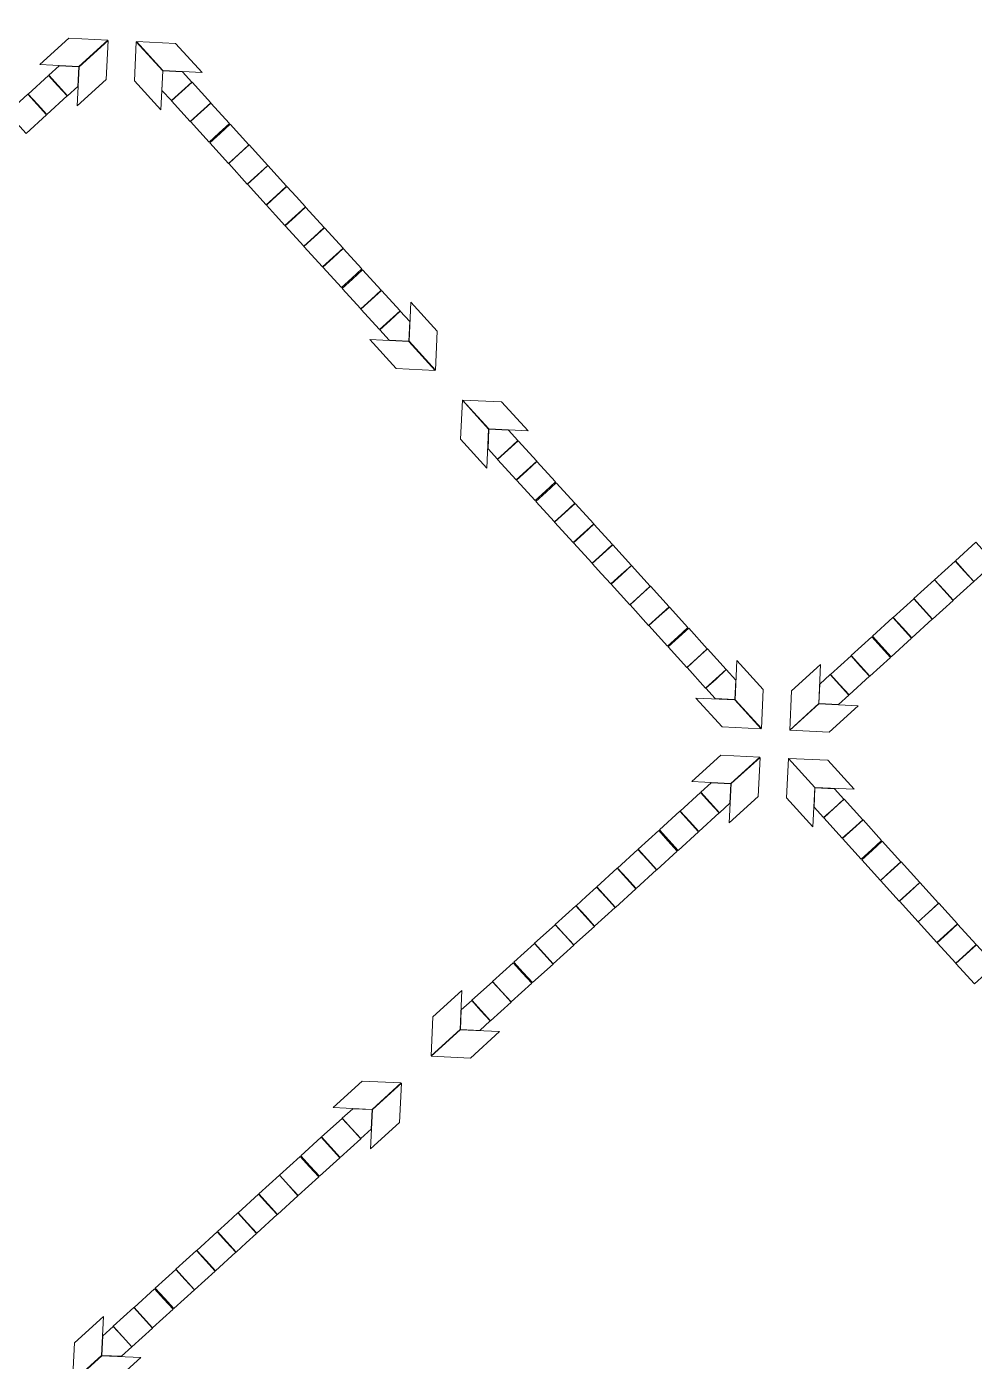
# Model space of a CAD drawing. Header units: inches. Extents: x 733725 to 1472938, y 4017711 to 8040520.
# Drawn here: x 734634.67 to 734648.36, y 4019118.41 to 4019137.69 of the extents above; entities that cross this region are included whole.
import ezdxf

# ---------------------------------------------------------------- set-up
doc = ezdxf.new("R2010")
doc.units = ezdxf.units.IN
doc.header["$MEASUREMENT"] = 0
for name, color, linetype, lineweight in [('H-HARAM2', 123, 'Continuous', 5), ('H-HARAM3', 123, 'Continuous', 5), ('H-MAFSALL', 31, 'Continuous', 13)]:
    doc.layers.add(name, color=color, linetype=linetype, lineweight=lineweight)
pattern_1 = [(354.99999998, (-0.961, 0.33), (0.553438968, 6.325836333), []), (354.99999998, (-0.892, 1.121), (0.553438968, 6.325836333), []), (354.99999998, (-0.823, 1.9117), (0.553438968, 6.325836333), [])]

msp = doc.modelspace()

# ---------------------------------------------------------------- hatches: boundary and pattern name
at = {"layer": 'H-HARAM2'}
h = msp.add_hatch(dxfattribs=at)
h.set_pattern_fill('PLAST', color=256, angle=-5, style=0)
h.set_pattern_definition(pattern_1)
edge = h.paths.add_edge_path()
edge.add_line((734632.731, 4019098.943), (734586.621, 4019149.885))
edge.add_line((734586.621, 4019149.885), (734697.208, 4019249.401))
edge.add_line((734697.208, 4019249.401), (734656.636, 4019294.307))
edge.add_line((734656.636, 4019294.307), (734612.593, 4019254.265))
edge.add_arc((734584.783, 4019246.201), 28.955, -31.0677, 16.1711, ccw=False)
edge.add_line((734609.585, 4019231.259), (734630.186, 4019208.599))
edge.add_line((734630.186, 4019208.599), (734617.904, 4019197.432))
edge.add_line((734617.904, 4019197.432), (734597.303, 4019220.092))
edge.add_arc((734584.783, 4019246.201), 28.955, 248.3791, 295.6179, ccw=False)
edge.add_line((734574.114, 4019219.283), (734521.152, 4019171.133))
edge.add_line((734521.152, 4019171.133), (734519.735, 4019155.04))
edge.add_line((734519.735, 4019155.04), (734510.13, 4019146.749))
edge.add_line((734510.13, 4019146.749), (734509.618, 4019135.985))
edge.add_line((734509.618, 4019135.985), (734511.003, 4019134.453))
edge.add_line((734511.003, 4019134.453), (734515.932, 4019129.031))
edge.add_line((734515.932, 4019129.031), (734518.495, 4019128.91))
edge.add_line((734518.495, 4019128.91), (734518.371, 4019126.305))
edge.add_line((734518.371, 4019126.305), (734518.431, 4019126.238))
edge.add_line((734518.431, 4019126.238), (734518.193, 4019121.231))
edge.add_line((734518.193, 4019121.231), (734532.114, 4019121.216))
edge.add_line((734532.114, 4019121.216), (734533.331, 4019119.845))
edge.add_line((734533.331, 4019119.845), (734566.504, 4019083.356))
edge.add_line((734566.504, 4019083.356), (734585.293, 4019100.438))
edge.add_line((734585.293, 4019100.438), (734607.504, 4019076.008))
edge.add_line((734607.504, 4019076.008), (734632.731, 4019098.943))
h = msp.add_hatch(dxfattribs=at)
h.set_pattern_fill('PLAST', color=256, angle=-5, style=0)
h.set_pattern_definition(pattern_1)
edge = h.paths.add_edge_path()
edge.add_line((734632.731, 4019098.943), (734586.621, 4019149.885))
edge.add_line((734586.621, 4019149.885), (734697.208, 4019249.401))
edge.add_line((734697.208, 4019249.401), (734656.636, 4019294.307))
edge.add_line((734656.636, 4019294.307), (734612.593, 4019254.265))
edge.add_arc((734584.783, 4019246.201), 28.955, -31.0677, 16.1711, ccw=False)
edge.add_line((734609.585, 4019231.259), (734630.186, 4019208.599))
edge.add_line((734630.186, 4019208.599), (734617.904, 4019197.432))
edge.add_line((734617.904, 4019197.432), (734597.303, 4019220.092))
edge.add_arc((734584.783, 4019246.201), 28.955, 248.3791, 295.6179, ccw=False)
edge.add_line((734574.114, 4019219.283), (734521.152, 4019171.133))
edge.add_line((734521.152, 4019171.133), (734519.735, 4019155.04))
edge.add_line((734519.735, 4019155.04), (734510.13, 4019146.749))
edge.add_line((734510.13, 4019146.749), (734509.618, 4019135.985))
edge.add_line((734509.618, 4019135.985), (734511.003, 4019134.453))
edge.add_line((734511.003, 4019134.453), (734515.932, 4019129.031))
edge.add_line((734515.932, 4019129.031), (734518.495, 4019128.91))
edge.add_line((734518.495, 4019128.91), (734518.371, 4019126.305))
edge.add_line((734518.371, 4019126.305), (734518.431, 4019126.238))
edge.add_line((734518.431, 4019126.238), (734518.193, 4019121.231))
edge.add_line((734518.193, 4019121.231), (734532.114, 4019121.216))
edge.add_line((734532.114, 4019121.216), (734533.331, 4019119.845))
edge.add_line((734533.331, 4019119.845), (734566.504, 4019083.356))
edge.add_line((734566.504, 4019083.356), (734585.293, 4019100.438))
edge.add_line((734585.293, 4019100.438), (734607.504, 4019076.008))
edge.add_line((734607.504, 4019076.008), (734632.731, 4019098.943))
at = {"layer": 'H-MAFSALL'}
h = msp.add_hatch(dxfattribs=at)
h.set_pattern_fill('ANGLE', color=256, scale=0.3, angle=45, style=0)
h.set_pattern_definition([(44.999999983, (-0.0012, 0.0002), (-1.4817422595, 1.4817422604), [1.524, -0.5715]), (134.999999983, (-0.0012, 0.0002), (-1.4817422604, -1.4817422595), [1.524, -0.5715])])
edge = h.paths.add_edge_path(flags=16)
edge.add_arc((734483.445, 4019138.19), 8, -50, 310)
edge = h.paths.add_edge_path(flags=16)
edge.add_arc((735041.69, 4018744.78), 5, 130, 310)
edge.add_arc((735041.69, 4018744.78), 5, -50, 130)
edge = h.paths.add_edge_path(flags=16)
edge.add_arc((734929.449, 4018650.032), 10, 307.1029, 310)
edge.add_line((734935.877, 4018642.372), (734935.481, 4018642.057))
edge = h.paths.add_edge_path(flags=16)
edge.add_arc((734448.304, 4018988.959), 5, -50, 310)
edge = h.paths.add_edge_path(flags=16)
edge.add_arc((734929.449, 4018650.032), 10, -50, 310)
edge = h.paths.add_edge_path()
edge.add_line((734470.495, 4018819.804), (734535.003, 4018852.189))
edge.add_line((734535.003, 4018852.189), (734535.003, 4018852.189))
edge.add_line((734535.003, 4018852.189), (734572.914, 4018810.916))
edge.add_arc((734615.714, 4018815.067), 43, 185.5397, 259.5981)
edge.add_line((734607.95, 4018772.774), (734656.259, 4018720.181))
edge.add_line((734656.259, 4018720.181), (734681.017, 4018702.881))
edge.add_line((734681.017, 4018702.881), (734689.467, 4018687.669))
edge.add_line((734689.467, 4018687.669), (734694.857, 4018680.12))
edge.add_line((734694.857, 4018680.12), (734719.321, 4018651.346))
edge.add_line((734719.321, 4018651.346), (734735.321, 4018631.946))
edge.add_line((734735.321, 4018631.946), (734738.811, 4018624.304))
edge.add_line((734738.811, 4018624.304), (734748.26, 4018603.512))
edge.add_line((734748.26, 4018603.512), (734747.516, 4018601.656))
edge.add_arc((734785.506, 4018511.871), 97.491, 107.72929, 112.93457, ccw=False)
edge.add_arc((734656.551, 4018541.881), 117.492, 25.08126, 32.34036, ccw=False)
edge.add_line((734762.964, 4018591.686), (734809.18, 4018581.942))
edge.add_line((734809.18, 4018581.942), (734866.219, 4018571.729))
edge.add_line((734866.219, 4018571.729), (734867.898, 4018578.513))
edge.add_line((734867.898, 4018578.513), (734907.725, 4018615.005))
edge.add_line((734907.725, 4018615.005), (734912.431, 4018609.829))
edge.add_line((734912.431, 4018609.829), (734975.64, 4018667.103))
edge.add_line((734975.64, 4018667.103), (734970.981, 4018672.229))
edge.add_line((734970.981, 4018672.229), (735032.04, 4018727.74))
edge.add_line((735032.04, 4018727.74), (735037.306, 4018722.006))
edge.add_line((735037.306, 4018722.006), (735052.413, 4018735.663))
edge.add_line((735052.413, 4018735.663), (735059.338, 4018741.922))
edge.add_line((735059.338, 4018741.922), (735066.401, 4018748.341))
edge.add_line((735066.401, 4018748.341), (735061.106, 4018754.165))
edge.add_line((735061.106, 4018754.165), (735117.118, 4018805.091))
edge.add_line((735117.118, 4018805.091), (735104.817, 4018818.622))
edge.add_line((735104.817, 4018818.622), (734958.677, 4018685.762))
edge.add_line((734958.677, 4018685.762), (734951.519, 4018693.635))
edge.add_line((734951.519, 4018693.635), (734933.872, 4018677.591))
edge.add_line((734933.872, 4018677.591), (734905.385, 4018651.693))
edge.add_line((734905.385, 4018651.693), (734888.108, 4018635.985))
edge.add_line((734888.108, 4018635.985), (734892.767, 4018630.86))
edge.add_line((734892.767, 4018630.86), (734854.667, 4018596.221))
edge.add_line((734854.667, 4018596.221), (734784.293, 4018608.823))
edge.add_arc((734788.7, 4018633.431), 25, 217.1653, 259.8479, ccw=False)
edge.add_line((734768.777, 4018618.328), (734704.047, 4018703.715))
edge.add_line((734704.047, 4018703.715), (734708.534, 4018710.947))
edge.add_line((734708.534, 4018710.947), (734700.207, 4018716.114))
edge.add_line((734700.207, 4018716.114), (734704.039, 4018722.289))
edge.add_line((734704.039, 4018722.289), (734698.091, 4018725.98))
edge.add_line((734698.091, 4018725.98), (734702.273, 4018732.721))
edge.add_line((734702.273, 4018732.721), (734702.336, 4018732.679))
edge.add_arc((734708.117, 4018741.415), 10.475, 236.5024, 314.0512)
edge.add_line((734715.401, 4018733.886), (734717.159, 4018735.485))
edge.add_line((734717.159, 4018735.485), (734722.231, 4018740.095))
edge.add_line((734722.231, 4018740.095), (734720.065, 4018742.478))
edge.add_line((734720.065, 4018742.478), (734726.132, 4018747.994))
edge.add_line((734726.132, 4018747.994), (734719.41, 4018755.387))
edge.add_line((734719.41, 4018755.387), (734713.218, 4018749.758))
edge.add_line((734713.218, 4018749.758), (734710.291, 4018752.978))
edge.add_line((734710.291, 4018752.978), (734716.483, 4018758.607))
edge.add_line((734716.483, 4018758.607), (734709.759, 4018766.003))
edge.add_line((734709.759, 4018766.003), (734703.567, 4018760.373))
edge.add_line((734703.567, 4018760.373), (734700.64, 4018763.593))
edge.add_line((734700.64, 4018763.593), (734706.832, 4018769.222))
edge.add_line((734706.832, 4018769.222), (734700.111, 4018776.616))
edge.add_line((734700.111, 4018776.616), (734694.4, 4018771.424))
edge.add_line((734694.4, 4018771.424), (734692.234, 4018773.807))
edge.add_line((734692.234, 4018773.807), (734686.631, 4018768.713))
edge.add_line((734686.631, 4018768.713), (734683.931, 4018766.258))
edge.add_arc((734691.488, 4018755.604), 13.062, 125.3471, 234.1486)
edge.add_line((734683.838, 4018745.017), (734679.674, 4018738.306))
edge.add_line((734679.674, 4018738.306), (734673.726, 4018741.996))
edge.add_line((734673.726, 4018741.996), (734673.41, 4018741.491))
edge.add_line((734673.41, 4018741.491), (734673.274, 4018741.576))
edge.add_line((734673.274, 4018741.576), (734669.424, 4018735.372))
edge.add_line((734669.424, 4018735.372), (734662.891, 4018739.425))
edge.add_line((734662.891, 4018739.425), (734661.12, 4018740.524))
edge.add_line((734661.12, 4018740.524), (734662.269, 4018742.424))
edge.add_line((734662.269, 4018742.424), (734639.091, 4018767.919))
edge.add_line((734639.091, 4018767.919), (734644.863, 4018773.166))
edge.add_line((734644.863, 4018773.166), (734641.27, 4018777.117))
edge.add_line((734641.27, 4018777.117), (734635.499, 4018771.87))
edge.add_line((734635.499, 4018771.87), (734624.539, 4018783.924))
edge.add_line((734624.539, 4018783.924), (734623.801, 4018783.25))
edge.add_line((734623.801, 4018783.25), (734611.491, 4018796.79))
edge.add_line((734611.491, 4018796.79), (734615.969, 4018800.904))
edge.add_line((734615.969, 4018800.904), (734613.206, 4018803.943))
edge.add_line((734613.206, 4018803.943), (734611.359, 4018802.264))
edge.add_line((734611.359, 4018802.264), (734611.02, 4018802.637))
edge.add_line((734611.02, 4018802.637), (734608.08, 4018802.777))
edge.add_line((734608.08, 4018802.777), (734607.708, 4018802.438))
edge.add_line((734607.708, 4018802.438), (734600.959, 4018809.861))
edge.add_line((734600.959, 4018809.861), (734601.332, 4018810.2))
edge.add_line((734601.332, 4018810.2), (734601.471, 4018813.14))
edge.add_line((734601.471, 4018813.14), (734601.133, 4018813.512))
edge.add_line((734601.133, 4018813.512), (734602.98, 4018815.191))
edge.add_line((734602.98, 4018815.191), (734600.195, 4018818.254))
edge.add_line((734600.195, 4018818.254), (734595.696, 4018814.164))
edge.add_line((734595.696, 4018814.164), (734583.386, 4018827.704))
edge.add_line((734583.386, 4018827.704), (734584.128, 4018828.375))
edge.add_line((734584.128, 4018828.375), (734573.169, 4018840.43))
edge.add_line((734573.169, 4018840.43), (734578.94, 4018845.677))
edge.add_line((734578.94, 4018845.677), (734575.348, 4018849.628))
edge.add_line((734575.348, 4018849.628), (734569.576, 4018844.381))
edge.add_line((734569.576, 4018844.381), (734546.398, 4018869.875))
edge.add_line((734546.398, 4018869.875), (734544.397, 4018868.912))
edge.add_line((734544.397, 4018868.912), (734540.057, 4018877.668))
edge.add_line((734540.057, 4018877.668), (734546.599, 4018880.911))
edge.add_line((734546.599, 4018880.911), (734546.526, 4018881.057))
edge.add_line((734546.526, 4018881.057), (734547.06, 4018881.322))
edge.add_line((734547.06, 4018881.322), (734543.952, 4018887.593))
edge.add_line((734543.952, 4018887.593), (734551.028, 4018891.101))
edge.add_arc((734562.294, 4018897.711), 13.062, 210.4016, 319.2031)
edge.add_line((734572.182, 4018889.177), (734580.485, 4018896.725))
edge.add_line((734580.485, 4018896.725), (734578.319, 4018899.107))
edge.add_line((734578.319, 4018899.107), (734584.029, 4018904.299))
edge.add_line((734584.029, 4018904.299), (734577.183, 4018911.579))
edge.add_line((734577.183, 4018911.579), (734571.116, 4018906.063))
edge.add_line((734571.116, 4018906.063), (734568.189, 4018909.283))
edge.add_line((734568.189, 4018909.283), (734574.256, 4018914.799))
edge.add_line((734574.256, 4018914.799), (734567.532, 4018922.195))
edge.add_line((734567.532, 4018922.195), (734561.465, 4018916.679))
edge.add_line((734561.465, 4018916.679), (734558.538, 4018919.898))
edge.add_line((734558.538, 4018919.898), (734564.605, 4018925.414))
edge.add_line((734564.605, 4018925.414), (734558.008, 4018932.921))
edge.add_line((734558.008, 4018932.921), (734551.941, 4018927.405))
edge.add_line((734551.941, 4018927.405), (734549.774, 4018929.787))
edge.add_line((734549.774, 4018929.787), (734542.945, 4018923.578))
edge.add_arc((734549.637, 4018915.633), 10.388, 130.1084, 208.8482)
edge.add_line((734540.538, 4018910.621), (734533.43, 4018907.097))
edge.add_line((734533.43, 4018907.097), (734530.321, 4018913.369))
edge.add_line((734530.321, 4018913.369), (734523.81, 4018910.141))
edge.add_line((734523.81, 4018910.141), (734519.422, 4018918.991))
edge.add_line((734519.422, 4018918.991), (734518.414, 4018918.49))
edge.add_line((734518.414, 4018918.49), (734483.652, 4018963.612))
edge.add_line((734483.652, 4018963.612), (734466.216, 4018986.25))
edge.add_arc((734446.342, 4018986.524), 19.876, -0.7881, 95.2465)
edge.add_line((734444.525, 4019006.316), (734441.745, 4019010.015))
edge.add_arc((734457.733, 4019022.03), 20, 159.6381, 216.9245, ccw=False)
edge.add_line((734438.983, 4019028.989), (734449.624, 4019057.661))
edge.add_arc((734468.375, 4019050.702), 20, 132.2751, 159.6381, ccw=False)
edge.add_line((734454.921, 4019065.5), (734492.174, 4019099.369))
edge.add_line((734492.174, 4019099.369), (734492.352, 4019103.094))
edge.add_line((734492.352, 4019103.094), (734518.495, 4019128.91))
edge.add_line((734518.495, 4019128.91), (734515.932, 4019129.032))
edge.add_line((734515.932, 4019129.032), (734509.618, 4019135.985))
edge.add_line((734509.618, 4019135.985), (734510.13, 4019146.749))
edge.add_line((734510.13, 4019146.749), (734519.735, 4019155.04))
edge.add_line((734519.735, 4019155.04), (734521.152, 4019171.133))
edge.add_line((734521.152, 4019171.133), (734507.472, 4019199.486))
edge.add_line((734507.472, 4019199.486), (734476.686, 4019171.099))
edge.add_line((734476.686, 4019171.099), (734472.574, 4019167.308))
edge.add_line((734472.574, 4019167.308), (734466.913, 4019162.087))
edge.add_line((734466.913, 4019162.087), (734466.392, 4019149.251))
edge.add_line((734466.392, 4019149.251), (734473.058, 4019142.023))
edge.add_line((734473.058, 4019142.023), (734470.728, 4019136.003))
edge.add_line((734470.728, 4019136.003), (734468.209, 4019122.907))
edge.add_line((734468.209, 4019122.907), (734466.607, 4019104.847))
edge.add_line((734466.607, 4019104.847), (734464.67, 4019103.328))
edge.add_line((734464.67, 4019103.328), (734460.43, 4019099.47))
edge.add_line((734460.43, 4019099.47), (734439.912, 4019080.557))
edge.add_arc((734466.972, 4019051.099), 40, 132.5703, 159.9333)
edge.add_line((734429.4, 4019064.824), (734425.787, 4019054.932))
edge.add_arc((734492.611, 4019019.499), 75.638, 152.06563, 155.27115)
edge.add_line((734423.91, 4019051.14), (734418.436, 4019034.299))
edge.add_line((734418.436, 4019034.299), (734418.393, 4019032.833))
edge.add_arc((734464.107, 4019027.499), 46.024, 173.3446, 190.8662)
edge.add_arc((734458.101, 4019026.815), 40, 191.5252, 222.5703)
edge.add_line((734428.643, 4018999.755), (734431.55, 4018996.591))
edge.add_arc((734450.637, 4018990.594), 20.007, 162.5586, 282.582)
edge.add_line((734454.995, 4018971.068), (734472.935, 4018951.538))
edge.add_line((734472.935, 4018951.538), (734489.366, 4018933.651))
edge.add_line((734489.366, 4018933.651), (734498.083, 4018916.295))
edge.add_line((734498.083, 4018916.295), (734467.009, 4018900.695))
edge.add_line((734467.009, 4018900.695), (734457.734, 4018896.038))
edge.add_line((734457.734, 4018896.038), (734446.846, 4018890.572))
edge.add_line((734446.846, 4018890.572), (734436.474, 4018885.365))
edge.add_line((734436.474, 4018885.365), (734448.8, 4018875.981))
edge.add_line((734448.8, 4018875.981), (734461.775, 4018837.145))
edge.add_line((734461.775, 4018837.145), (734470.495, 4018819.804))

# ---------------------------------------------------------------- linework, layer by layer
at = {"layer": 'H-HARAM3'}
for points in [[(734634.862, 4019137.143), (734635.281, 4019137.523), (734635.846, 4019137.496), (734635.427, 4019137.116)], [(734634.862, 4019137.143), (734635.281, 4019137.523), (734635.846, 4019137.496), (734635.427, 4019137.116)], [(734635.403, 4019136.548), (734635.822, 4019136.928), (734635.849, 4019137.493), (734635.43, 4019137.113)], [(734635.403, 4019136.548), (734635.822, 4019136.928), (734635.849, 4019137.493), (734635.43, 4019137.113)], [(734636.611, 4019136.49), (734636.23, 4019136.909), (734636.257, 4019137.474), (734636.638, 4019137.055)], [(734636.611, 4019136.49), (734636.23, 4019136.909), (734636.257, 4019137.474), (734636.638, 4019137.055)], [(734637.206, 4019137.031), (734636.825, 4019137.45), (734636.26, 4019137.477), (734636.641, 4019137.058)], [(734637.206, 4019137.031), (734636.825, 4019137.45), (734636.26, 4019137.477), (734636.641, 4019137.058)], [(734635.143, 4019137.125), (734635.426, 4019137.112), (734635.412, 4019136.829), (734635.263, 4019136.693), (734635.128, 4019136.841), (734634.994, 4019136.989)], [(734635.143, 4019137.125), (734635.426, 4019137.112), (734635.412, 4019136.829), (734635.263, 4019136.693), (734635.128, 4019136.841), (734634.994, 4019136.989)], [(734634.99, 4019136.986), (734635.125, 4019136.838), (734635.26, 4019136.69), (734634.964, 4019136.421), (734634.829, 4019136.569), (734634.694, 4019136.717)], [(734634.99, 4019136.986), (734635.125, 4019136.838), (734635.26, 4019136.69), (734634.964, 4019136.421), (734634.829, 4019136.569), (734634.694, 4019136.717)], [(734636.924, 4019137.04), (734636.642, 4019137.054), (734636.628, 4019136.771), (734636.764, 4019136.622), (734636.912, 4019136.756), (734637.06, 4019136.891)], [(734636.924, 4019137.04), (734636.642, 4019137.054), (734636.628, 4019136.771), (734636.764, 4019136.622), (734636.912, 4019136.756), (734637.06, 4019136.891)], [(734637.063, 4019136.888), (734636.915, 4019136.753), (734636.767, 4019136.618), (734637.036, 4019136.322), (734637.184, 4019136.457), (734637.332, 4019136.592)], [(734637.063, 4019136.888), (734636.915, 4019136.753), (734636.767, 4019136.618), (734637.036, 4019136.322), (734637.184, 4019136.457), (734637.332, 4019136.592)], [(734634.691, 4019136.714), (734634.826, 4019136.566), (734634.96, 4019136.418), (734634.664, 4019136.149), (734634.53, 4019136.297), (734634.395, 4019136.445)], [(734634.691, 4019136.714), (734634.826, 4019136.566), (734634.96, 4019136.418), (734634.664, 4019136.149), (734634.53, 4019136.297), (734634.395, 4019136.445)], [(734637.335, 4019136.588), (734637.187, 4019136.454), (734637.039, 4019136.319), (734637.308, 4019136.023), (734637.456, 4019136.158), (734637.604, 4019136.292)], [(734637.335, 4019136.588), (734637.187, 4019136.454), (734637.039, 4019136.319), (734637.308, 4019136.023), (734637.456, 4019136.158), (734637.604, 4019136.292)], [(734637.615, 4019136.281), (734637.467, 4019136.147), (734637.319, 4019136.012), (734637.588, 4019135.716), (734637.736, 4019135.851), (734637.884, 4019135.985)], [(734637.615, 4019136.281), (734637.467, 4019136.147), (734637.319, 4019136.012), (734637.588, 4019135.716), (734637.736, 4019135.851), (734637.884, 4019135.985)], [(734637.887, 4019135.982), (734637.739, 4019135.847), (734637.591, 4019135.713), (734637.86, 4019135.417), (734638.008, 4019135.551), (734638.156, 4019135.686)], [(734637.887, 4019135.982), (734637.739, 4019135.847), (734637.591, 4019135.713), (734637.86, 4019135.417), (734638.008, 4019135.551), (734638.156, 4019135.686)], [(734638.159, 4019135.683), (734638.011, 4019135.548), (734637.863, 4019135.414), (734638.132, 4019135.118), (734638.28, 4019135.252), (734638.428, 4019135.387)], [(734638.159, 4019135.683), (734638.011, 4019135.548), (734637.863, 4019135.414), (734638.132, 4019135.118), (734638.28, 4019135.252), (734638.428, 4019135.387)], [(734638.565, 4019135.236), (734638.431, 4019135.384), (734638.283, 4019135.249), (734638.135, 4019135.114), (734638.269, 4019134.966), (734638.404, 4019134.819), (734638.552, 4019134.953), (734638.7, 4019135.088)], [(734638.565, 4019135.236), (734638.431, 4019135.384), (734638.283, 4019135.249), (734638.135, 4019135.114), (734638.269, 4019134.966), (734638.404, 4019134.819), (734638.552, 4019134.953), (734638.7, 4019135.088)], [(734638.703, 4019135.084), (734638.555, 4019134.95), (734638.407, 4019134.815), (734638.676, 4019134.519), (734638.824, 4019134.654), (734638.972, 4019134.788)], [(734638.703, 4019135.084), (734638.555, 4019134.95), (734638.407, 4019134.815), (734638.676, 4019134.519), (734638.824, 4019134.654), (734638.972, 4019134.788)], [(734638.975, 4019134.785), (734638.827, 4019134.651), (734638.679, 4019134.516), (734638.948, 4019134.22), (734639.096, 4019134.355), (734639.244, 4019134.489)], [(734638.975, 4019134.785), (734638.827, 4019134.651), (734638.679, 4019134.516), (734638.948, 4019134.22), (734639.096, 4019134.355), (734639.244, 4019134.489)], [(734639.247, 4019134.486), (734639.099, 4019134.351), (734638.951, 4019134.217), (734639.22, 4019133.921), (734639.368, 4019134.055), (734639.516, 4019134.19)], [(734639.247, 4019134.486), (734639.099, 4019134.351), (734638.951, 4019134.217), (734639.22, 4019133.921), (734639.368, 4019134.055), (734639.516, 4019134.19)], [(734639.526, 4019134.179), (734639.378, 4019134.044), (734639.23, 4019133.91), (734639.499, 4019133.614), (734639.647, 4019133.748), (734639.795, 4019133.883)], [(734639.526, 4019134.179), (734639.378, 4019134.044), (734639.23, 4019133.91), (734639.499, 4019133.614), (734639.647, 4019133.748), (734639.795, 4019133.883)], [(734639.798, 4019133.88), (734639.65, 4019133.745), (734639.502, 4019133.611), (734639.771, 4019133.315), (734639.919, 4019133.449), (734640.067, 4019133.584)], [(734639.798, 4019133.88), (734639.65, 4019133.745), (734639.502, 4019133.611), (734639.771, 4019133.315), (734639.919, 4019133.449), (734640.067, 4019133.584)], [(734640.224, 4019133.712), (734640.604, 4019133.293), (734640.577, 4019132.728), (734640.197, 4019133.147)], [(734640.224, 4019133.712), (734640.604, 4019133.293), (734640.577, 4019132.728), (734640.197, 4019133.147)], [(734640.07, 4019133.58), (734639.922, 4019133.446), (734639.774, 4019133.311), (734639.91, 4019133.162), (734640.193, 4019133.148), (734640.206, 4019133.431)], [(734640.07, 4019133.58), (734639.922, 4019133.446), (734639.774, 4019133.311), (734639.91, 4019133.162), (734640.193, 4019133.148), (734640.206, 4019133.431)], [(734639.628, 4019133.171), (734640.009, 4019132.752), (734640.574, 4019132.725), (734640.193, 4019133.144)], [(734639.628, 4019133.171), (734640.009, 4019132.752), (734640.574, 4019132.725), (734640.193, 4019133.144)], [(734641.32, 4019131.311), (734640.939, 4019131.729), (734640.966, 4019132.294), (734641.346, 4019131.876)], [(734641.32, 4019131.311), (734640.939, 4019131.729), (734640.966, 4019132.294), (734641.346, 4019131.876)], [(734641.915, 4019131.852), (734641.534, 4019132.27), (734640.969, 4019132.297), (734641.35, 4019131.879)], [(734641.915, 4019131.852), (734641.534, 4019132.27), (734640.969, 4019132.297), (734641.35, 4019131.879)], [(734641.769, 4019131.711), (734641.621, 4019131.577), (734641.473, 4019131.442), (734641.337, 4019131.592), (734641.351, 4019131.874), (734641.633, 4019131.861)], [(734641.769, 4019131.711), (734641.621, 4019131.577), (734641.473, 4019131.442), (734641.337, 4019131.592), (734641.351, 4019131.874), (734641.633, 4019131.861)], [(734642.041, 4019131.412), (734641.893, 4019131.278), (734641.745, 4019131.143), (734641.476, 4019131.439), (734641.624, 4019131.574), (734641.772, 4019131.708)], [(734642.041, 4019131.412), (734641.893, 4019131.278), (734641.745, 4019131.143), (734641.476, 4019131.439), (734641.624, 4019131.574), (734641.772, 4019131.708)], [(734642.313, 4019131.113), (734642.165, 4019130.978), (734642.017, 4019130.844), (734641.748, 4019131.14), (734641.896, 4019131.274), (734642.044, 4019131.409)], [(734642.313, 4019131.113), (734642.165, 4019130.978), (734642.017, 4019130.844), (734641.748, 4019131.14), (734641.896, 4019131.274), (734642.044, 4019131.409)], [(734642.592, 4019130.806), (734642.444, 4019130.671), (734642.296, 4019130.537), (734642.027, 4019130.833), (734642.175, 4019130.967), (734642.323, 4019131.102)], [(734642.592, 4019130.806), (734642.444, 4019130.671), (734642.296, 4019130.537), (734642.027, 4019130.833), (734642.175, 4019130.967), (734642.323, 4019131.102)], [(734642.864, 4019130.507), (734642.716, 4019130.372), (734642.568, 4019130.237), (734642.299, 4019130.533), (734642.447, 4019130.668), (734642.595, 4019130.803)], [(734642.864, 4019130.507), (734642.716, 4019130.372), (734642.568, 4019130.237), (734642.299, 4019130.533), (734642.447, 4019130.668), (734642.595, 4019130.803)], [(734643.136, 4019130.207), (734642.989, 4019130.073), (734642.841, 4019129.938), (734642.571, 4019130.234), (734642.719, 4019130.369), (734642.867, 4019130.503)], [(734643.136, 4019130.207), (734642.989, 4019130.073), (734642.841, 4019129.938), (734642.571, 4019130.234), (734642.719, 4019130.369), (734642.867, 4019130.503)], [(734643.274, 4019130.056), (734643.409, 4019129.908), (734643.261, 4019129.774), (734643.113, 4019129.639), (734642.978, 4019129.787), (734642.843, 4019129.935), (734642.991, 4019130.07), (734643.139, 4019130.204)], [(734643.274, 4019130.056), (734643.409, 4019129.908), (734643.261, 4019129.774), (734643.113, 4019129.639), (734642.978, 4019129.787), (734642.843, 4019129.935), (734642.991, 4019130.07), (734643.139, 4019130.204)], [(734648.356, 4019129.676), (734648.221, 4019129.824), (734648.087, 4019129.972), (734648.383, 4019130.241), (734648.517, 4019130.093), (734648.652, 4019129.945)], [(734648.356, 4019129.676), (734648.221, 4019129.824), (734648.087, 4019129.972), (734648.383, 4019130.241), (734648.517, 4019130.093), (734648.652, 4019129.945)], [(734648.205, 4019129.538), (734648.057, 4019129.404), (734647.922, 4019129.552), (734647.788, 4019129.7), (734647.936, 4019129.834), (734648.084, 4019129.969), (734648.218, 4019129.821), (734648.353, 4019129.673)], [(734648.205, 4019129.538), (734648.057, 4019129.404), (734647.922, 4019129.552), (734647.788, 4019129.7), (734647.936, 4019129.834), (734648.084, 4019129.969), (734648.218, 4019129.821), (734648.353, 4019129.673)], [(734643.681, 4019129.609), (734643.533, 4019129.474), (734643.385, 4019129.34), (734643.116, 4019129.636), (734643.264, 4019129.77), (734643.411, 4019129.905)], [(734643.681, 4019129.609), (734643.533, 4019129.474), (734643.385, 4019129.34), (734643.116, 4019129.636), (734643.264, 4019129.77), (734643.411, 4019129.905)], [(734643.953, 4019129.31), (734643.805, 4019129.175), (734643.657, 4019129.041), (734643.388, 4019129.337), (734643.536, 4019129.471), (734643.684, 4019129.606)], [(734643.953, 4019129.31), (734643.805, 4019129.175), (734643.657, 4019129.041), (734643.388, 4019129.337), (734643.536, 4019129.471), (734643.684, 4019129.606)], [(734647.757, 4019129.132), (734647.623, 4019129.28), (734647.488, 4019129.428), (734647.784, 4019129.697), (734647.919, 4019129.549), (734648.053, 4019129.401)], [(734647.757, 4019129.132), (734647.623, 4019129.28), (734647.488, 4019129.428), (734647.784, 4019129.697), (734647.919, 4019129.549), (734648.053, 4019129.401)], [(734647.458, 4019128.86), (734647.324, 4019129.008), (734647.189, 4019129.156), (734647.485, 4019129.425), (734647.62, 4019129.277), (734647.754, 4019129.129)], [(734647.458, 4019128.86), (734647.324, 4019129.008), (734647.189, 4019129.156), (734647.485, 4019129.425), (734647.62, 4019129.277), (734647.754, 4019129.129)], [(734644.225, 4019129.01), (734644.077, 4019128.876), (734643.929, 4019128.741), (734643.66, 4019129.037), (734643.808, 4019129.172), (734643.956, 4019129.306)], [(734644.225, 4019129.01), (734644.077, 4019128.876), (734643.929, 4019128.741), (734643.66, 4019129.037), (734643.808, 4019129.172), (734643.956, 4019129.306)], [(734644.504, 4019128.703), (734644.356, 4019128.569), (734644.208, 4019128.434), (734643.939, 4019128.73), (734644.087, 4019128.865), (734644.235, 4019128.999)], [(734644.504, 4019128.703), (734644.356, 4019128.569), (734644.208, 4019128.434), (734643.939, 4019128.73), (734644.087, 4019128.865), (734644.235, 4019128.999)], [(734647.159, 4019128.588), (734647.024, 4019128.736), (734646.89, 4019128.884), (734647.186, 4019129.153), (734647.32, 4019129.005), (734647.455, 4019128.857)], [(734647.159, 4019128.588), (734647.024, 4019128.736), (734646.89, 4019128.884), (734647.186, 4019129.153), (734647.32, 4019129.005), (734647.455, 4019128.857)], [(734646.852, 4019128.308), (734646.717, 4019128.456), (734646.583, 4019128.604), (734646.879, 4019128.874), (734647.013, 4019128.726), (734647.148, 4019128.578)], [(734646.852, 4019128.308), (734646.717, 4019128.456), (734646.583, 4019128.604), (734646.879, 4019128.874), (734647.013, 4019128.726), (734647.148, 4019128.578)], [(734644.776, 4019128.404), (734644.628, 4019128.27), (734644.48, 4019128.135), (734644.211, 4019128.431), (734644.359, 4019128.566), (734644.507, 4019128.7)], [(734644.776, 4019128.404), (734644.628, 4019128.27), (734644.48, 4019128.135), (734644.211, 4019128.431), (734644.359, 4019128.566), (734644.507, 4019128.7)], [(734646.553, 4019128.036), (734646.418, 4019128.184), (734646.284, 4019128.332), (734646.58, 4019128.601), (734646.714, 4019128.453), (734646.849, 4019128.305)], [(734646.553, 4019128.036), (734646.418, 4019128.184), (734646.284, 4019128.332), (734646.58, 4019128.601), (734646.714, 4019128.453), (734646.849, 4019128.305)], [(734644.915, 4019128.251), (734644.901, 4019127.969), (734644.619, 4019127.982), (734644.483, 4019128.132), (734644.631, 4019128.266), (734644.779, 4019128.401)], [(734644.915, 4019128.251), (734644.901, 4019127.969), (734644.619, 4019127.982), (734644.483, 4019128.132), (734644.631, 4019128.266), (734644.779, 4019128.401)], [(734644.932, 4019128.532), (734645.313, 4019128.114), (734645.286, 4019127.549), (734644.906, 4019127.967)], [(734644.932, 4019128.532), (734645.313, 4019128.114), (734645.286, 4019127.549), (734644.906, 4019127.967)], [(734646.14, 4019128.475), (734645.721, 4019128.094), (734645.694, 4019127.529), (734646.113, 4019127.91)], [(734646.14, 4019128.475), (734645.721, 4019128.094), (734645.694, 4019127.529), (734646.113, 4019127.91)], [(734646.4, 4019127.897), (734646.117, 4019127.911), (734646.131, 4019128.193), (734646.28, 4019128.329), (734646.415, 4019128.181), (734646.549, 4019128.033)], [(734646.4, 4019127.897), (734646.117, 4019127.911), (734646.131, 4019128.193), (734646.28, 4019128.329), (734646.415, 4019128.181), (734646.549, 4019128.033)], [(734644.337, 4019127.991), (734644.718, 4019127.573), (734645.283, 4019127.546), (734644.902, 4019127.964)], [(734644.337, 4019127.991), (734644.718, 4019127.573), (734645.283, 4019127.546), (734644.902, 4019127.964)], [(734646.681, 4019127.88), (734646.262, 4019127.499), (734645.697, 4019127.526), (734646.116, 4019127.907)], [(734646.681, 4019127.88), (734646.262, 4019127.499), (734645.697, 4019127.526), (734646.116, 4019127.907)], [(734644.28, 4019126.784), (734644.698, 4019127.164), (734645.263, 4019127.138), (734644.845, 4019126.757)], [(734644.28, 4019126.784), (734644.698, 4019127.164), (734645.263, 4019127.138), (734644.845, 4019126.757)], [(734644.821, 4019126.189), (734645.239, 4019126.569), (734645.266, 4019127.134), (734644.848, 4019126.754)], [(734644.821, 4019126.189), (734645.239, 4019126.569), (734645.266, 4019127.134), (734644.848, 4019126.754)], [(734646.028, 4019126.131), (734645.648, 4019126.55), (734645.675, 4019127.115), (734646.055, 4019126.696)], [(734646.028, 4019126.131), (734645.648, 4019126.55), (734645.675, 4019127.115), (734646.055, 4019126.696)], [(734646.624, 4019126.672), (734646.243, 4019127.091), (734645.678, 4019127.118), (734646.059, 4019126.699)], [(734646.624, 4019126.672), (734646.243, 4019127.091), (734645.678, 4019127.118), (734646.059, 4019126.699)], [(734644.83, 4019126.47), (734644.843, 4019126.753), (734644.561, 4019126.766), (734644.411, 4019126.63), (734644.546, 4019126.482), (734644.68, 4019126.334)], [(734644.83, 4019126.47), (734644.843, 4019126.753), (734644.561, 4019126.766), (734644.411, 4019126.63), (734644.546, 4019126.482), (734644.68, 4019126.334)], [(734646.342, 4019126.681), (734646.059, 4019126.695), (734646.046, 4019126.412), (734646.182, 4019126.263), (734646.33, 4019126.397), (734646.478, 4019126.532)], [(734646.342, 4019126.681), (734646.059, 4019126.695), (734646.046, 4019126.412), (734646.182, 4019126.263), (734646.33, 4019126.397), (734646.478, 4019126.532)], [(734644.677, 4019126.331), (734644.543, 4019126.479), (734644.408, 4019126.627), (734644.112, 4019126.358), (734644.247, 4019126.21), (734644.381, 4019126.062)], [(734644.677, 4019126.331), (734644.543, 4019126.479), (734644.408, 4019126.627), (734644.112, 4019126.358), (734644.247, 4019126.21), (734644.381, 4019126.062)], [(734646.481, 4019126.529), (734646.333, 4019126.394), (734646.185, 4019126.26), (734646.454, 4019125.964), (734646.602, 4019126.098), (734646.75, 4019126.233)], [(734646.481, 4019126.529), (734646.333, 4019126.394), (734646.185, 4019126.26), (734646.454, 4019125.964), (734646.602, 4019126.098), (734646.75, 4019126.233)], [(734644.378, 4019126.059), (734644.243, 4019126.207), (734644.109, 4019126.355), (734643.813, 4019126.086), (734643.947, 4019125.938), (734644.082, 4019125.79)], [(734644.378, 4019126.059), (734644.243, 4019126.207), (734644.109, 4019126.355), (734643.813, 4019126.086), (734643.947, 4019125.938), (734644.082, 4019125.79)], [(734644.071, 4019125.78), (734643.936, 4019125.928), (734643.802, 4019126.076), (734643.506, 4019125.807), (734643.64, 4019125.659), (734643.775, 4019125.511)], [(734644.071, 4019125.78), (734643.936, 4019125.928), (734643.802, 4019126.076), (734643.506, 4019125.807), (734643.64, 4019125.659), (734643.775, 4019125.511)], [(734646.753, 4019126.229), (734646.605, 4019126.095), (734646.457, 4019125.96), (734646.726, 4019125.664), (734646.874, 4019125.799), (734647.022, 4019125.933)], [(734646.753, 4019126.229), (734646.605, 4019126.095), (734646.457, 4019125.96), (734646.726, 4019125.664), (734646.874, 4019125.799), (734647.022, 4019125.933)], [(734647.032, 4019125.922), (734646.884, 4019125.788), (734646.736, 4019125.653), (734647.005, 4019125.357), (734647.153, 4019125.492), (734647.301, 4019125.626)], [(734647.032, 4019125.922), (734646.884, 4019125.788), (734646.736, 4019125.653), (734647.005, 4019125.357), (734647.153, 4019125.492), (734647.301, 4019125.626)], [(734643.772, 4019125.508), (734643.637, 4019125.656), (734643.503, 4019125.804), (734643.207, 4019125.535), (734643.341, 4019125.387), (734643.476, 4019125.239)], [(734643.772, 4019125.508), (734643.637, 4019125.656), (734643.503, 4019125.804), (734643.207, 4019125.535), (734643.341, 4019125.387), (734643.476, 4019125.239)], [(734643.472, 4019125.236), (734643.338, 4019125.384), (734643.203, 4019125.532), (734642.907, 4019125.263), (734643.042, 4019125.115), (734643.176, 4019124.967)], [(734643.472, 4019125.236), (734643.338, 4019125.384), (734643.203, 4019125.532), (734642.907, 4019125.263), (734643.042, 4019125.115), (734643.176, 4019124.967)], [(734647.304, 4019125.623), (734647.156, 4019125.489), (734647.008, 4019125.354), (734647.277, 4019125.058), (734647.425, 4019125.193), (734647.573, 4019125.327)], [(734647.304, 4019125.623), (734647.156, 4019125.489), (734647.008, 4019125.354), (734647.277, 4019125.058), (734647.425, 4019125.193), (734647.573, 4019125.327)], [(734647.576, 4019125.324), (734647.428, 4019125.189), (734647.28, 4019125.055), (734647.549, 4019124.759), (734647.697, 4019124.893), (734647.845, 4019125.028)], [(734647.576, 4019125.324), (734647.428, 4019125.189), (734647.28, 4019125.055), (734647.549, 4019124.759), (734647.697, 4019124.893), (734647.845, 4019125.028)], [(734643.025, 4019124.829), (734643.173, 4019124.964), (734643.039, 4019125.112), (734642.904, 4019125.26), (734642.756, 4019125.125), (734642.608, 4019124.991), (734642.743, 4019124.843), (734642.877, 4019124.695)], [(734643.025, 4019124.829), (734643.173, 4019124.964), (734643.039, 4019125.112), (734642.904, 4019125.26), (734642.756, 4019125.125), (734642.608, 4019124.991), (734642.743, 4019124.843), (734642.877, 4019124.695)], [(734642.874, 4019124.692), (734642.739, 4019124.84), (734642.605, 4019124.988), (734642.309, 4019124.719), (734642.443, 4019124.571), (734642.578, 4019124.423)], [(734642.874, 4019124.692), (734642.739, 4019124.84), (734642.605, 4019124.988), (734642.309, 4019124.719), (734642.443, 4019124.571), (734642.578, 4019124.423)], [(734647.983, 4019124.877), (734647.848, 4019125.025), (734647.7, 4019124.89), (734647.552, 4019124.756), (734647.687, 4019124.608), (734647.821, 4019124.46), (734647.969, 4019124.594), (734648.117, 4019124.729)], [(734647.983, 4019124.877), (734647.848, 4019125.025), (734647.7, 4019124.89), (734647.552, 4019124.756), (734647.687, 4019124.608), (734647.821, 4019124.46), (734647.969, 4019124.594), (734648.117, 4019124.729)], [(734648.12, 4019124.725), (734647.972, 4019124.591), (734647.824, 4019124.456), (734648.093, 4019124.16), (734648.241, 4019124.295), (734648.389, 4019124.429)], [(734648.12, 4019124.725), (734647.972, 4019124.591), (734647.824, 4019124.456), (734648.093, 4019124.16), (734648.241, 4019124.295), (734648.389, 4019124.429)], [(734642.575, 4019124.42), (734642.44, 4019124.568), (734642.306, 4019124.716), (734642.01, 4019124.447), (734642.144, 4019124.299), (734642.279, 4019124.151)], [(734642.575, 4019124.42), (734642.44, 4019124.568), (734642.306, 4019124.716), (734642.01, 4019124.447), (734642.144, 4019124.299), (734642.279, 4019124.151)], [(734642.276, 4019124.148), (734642.141, 4019124.296), (734642.006, 4019124.444), (734641.71, 4019124.175), (734641.845, 4019124.027), (734641.98, 4019123.879)], [(734642.276, 4019124.148), (734642.141, 4019124.296), (734642.006, 4019124.444), (734641.71, 4019124.175), (734641.845, 4019124.027), (734641.98, 4019123.879)], [(734648.392, 4019124.426), (734648.244, 4019124.292), (734648.096, 4019124.157), (734648.365, 4019123.861), (734648.513, 4019123.996), (734648.661, 4019124.13)], [(734648.392, 4019124.426), (734648.244, 4019124.292), (734648.096, 4019124.157), (734648.365, 4019123.861), (734648.513, 4019123.996), (734648.661, 4019124.13)], [(734641.968, 4019123.869), (734641.834, 4019124.017), (734641.699, 4019124.165), (734641.403, 4019123.896), (734641.538, 4019123.748), (734641.673, 4019123.6)], [(734641.968, 4019123.869), (734641.834, 4019124.017), (734641.699, 4019124.165), (734641.403, 4019123.896), (734641.538, 4019123.748), (734641.673, 4019123.6)], [(734640.96, 4019123.766), (734640.542, 4019123.386), (734640.515, 4019122.821), (734640.934, 4019123.201)], [(734640.96, 4019123.766), (734640.542, 4019123.386), (734640.515, 4019122.821), (734640.934, 4019123.201)], [(734641.669, 4019123.597), (734641.535, 4019123.745), (734641.4, 4019123.893), (734641.104, 4019123.624), (734641.239, 4019123.476), (734641.373, 4019123.328)], [(734641.669, 4019123.597), (734641.535, 4019123.745), (734641.4, 4019123.893), (734641.104, 4019123.624), (734641.239, 4019123.476), (734641.373, 4019123.328)], [(734641.37, 4019123.325), (734641.235, 4019123.473), (734641.101, 4019123.621), (734640.951, 4019123.485), (734640.938, 4019123.202), (734641.22, 4019123.189)], [(734641.37, 4019123.325), (734641.235, 4019123.473), (734641.101, 4019123.621), (734640.951, 4019123.485), (734640.938, 4019123.202), (734641.22, 4019123.189)], [(734641.502, 4019123.171), (734641.083, 4019122.79), (734640.518, 4019122.817), (734640.937, 4019123.198)], [(734641.502, 4019123.171), (734641.083, 4019122.79), (734640.518, 4019122.817), (734640.937, 4019123.198)], [(734639.1, 4019122.075), (734639.519, 4019122.456), (734640.084, 4019122.429), (734639.665, 4019122.048)], [(734639.1, 4019122.075), (734639.519, 4019122.456), (734640.084, 4019122.429), (734639.665, 4019122.048)], [(734639.641, 4019121.48), (734640.06, 4019121.86), (734640.087, 4019122.425), (734639.668, 4019122.045)], [(734639.641, 4019121.48), (734640.06, 4019121.86), (734640.087, 4019122.425), (734639.668, 4019122.045)], [(734639.501, 4019121.625), (734639.366, 4019121.773), (734639.232, 4019121.921), (734639.382, 4019122.057), (734639.664, 4019122.044), (734639.651, 4019121.761)], [(734639.501, 4019121.625), (734639.366, 4019121.773), (734639.232, 4019121.921), (734639.382, 4019122.057), (734639.664, 4019122.044), (734639.651, 4019121.761)], [(734639.202, 4019121.353), (734639.067, 4019121.501), (734638.933, 4019121.649), (734639.229, 4019121.918), (734639.363, 4019121.77), (734639.498, 4019121.622)], [(734639.202, 4019121.353), (734639.067, 4019121.501), (734638.933, 4019121.649), (734639.229, 4019121.918), (734639.363, 4019121.77), (734639.498, 4019121.622)], [(734638.903, 4019121.081), (734638.768, 4019121.229), (734638.633, 4019121.377), (734638.929, 4019121.646), (734639.064, 4019121.498), (734639.198, 4019121.35)], [(734638.903, 4019121.081), (734638.768, 4019121.229), (734638.633, 4019121.377), (734638.929, 4019121.646), (734639.064, 4019121.498), (734639.198, 4019121.35)], [(734638.595, 4019120.802), (734638.461, 4019120.95), (734638.326, 4019121.098), (734638.622, 4019121.367), (734638.757, 4019121.219), (734638.891, 4019121.071)], [(734638.595, 4019120.802), (734638.461, 4019120.95), (734638.326, 4019121.098), (734638.622, 4019121.367), (734638.757, 4019121.219), (734638.891, 4019121.071)], [(734638.296, 4019120.53), (734638.162, 4019120.678), (734638.027, 4019120.826), (734638.323, 4019121.095), (734638.458, 4019120.947), (734638.592, 4019120.799)], [(734638.296, 4019120.53), (734638.162, 4019120.678), (734638.027, 4019120.826), (734638.323, 4019121.095), (734638.458, 4019120.947), (734638.592, 4019120.799)], [(734637.997, 4019120.258), (734637.862, 4019120.406), (734637.728, 4019120.554), (734638.024, 4019120.823), (734638.158, 4019120.675), (734638.293, 4019120.527)], [(734637.997, 4019120.258), (734637.862, 4019120.406), (734637.728, 4019120.554), (734638.024, 4019120.823), (734638.158, 4019120.675), (734638.293, 4019120.527)], [(734637.846, 4019120.121), (734637.698, 4019119.986), (734637.563, 4019120.134), (734637.429, 4019120.282), (734637.577, 4019120.417), (734637.725, 4019120.551), (734637.859, 4019120.403), (734637.994, 4019120.255)], [(734637.846, 4019120.121), (734637.698, 4019119.986), (734637.563, 4019120.134), (734637.429, 4019120.282), (734637.577, 4019120.417), (734637.725, 4019120.551), (734637.859, 4019120.403), (734637.994, 4019120.255)], [(734637.399, 4019119.714), (734637.264, 4019119.862), (734637.129, 4019120.01), (734637.425, 4019120.279), (734637.56, 4019120.131), (734637.695, 4019119.983)], [(734637.399, 4019119.714), (734637.264, 4019119.862), (734637.129, 4019120.01), (734637.425, 4019120.279), (734637.56, 4019120.131), (734637.695, 4019119.983)], [(734637.099, 4019119.442), (734636.965, 4019119.59), (734636.83, 4019119.738), (734637.126, 4019120.007), (734637.261, 4019119.859), (734637.395, 4019119.711)], [(734637.099, 4019119.442), (734636.965, 4019119.59), (734636.83, 4019119.738), (734637.126, 4019120.007), (734637.261, 4019119.859), (734637.395, 4019119.711)], [(734636.8, 4019119.17), (734636.666, 4019119.318), (734636.531, 4019119.466), (734636.827, 4019119.735), (734636.962, 4019119.587), (734637.096, 4019119.439)], [(734636.8, 4019119.17), (734636.666, 4019119.318), (734636.531, 4019119.466), (734636.827, 4019119.735), (734636.962, 4019119.587), (734637.096, 4019119.439)], [(734636.493, 4019118.891), (734636.358, 4019119.039), (734636.224, 4019119.187), (734636.52, 4019119.456), (734636.654, 4019119.308), (734636.789, 4019119.16)], [(734636.493, 4019118.891), (734636.358, 4019119.039), (734636.224, 4019119.187), (734636.52, 4019119.456), (734636.654, 4019119.308), (734636.789, 4019119.16)], [(734636.194, 4019118.619), (734636.059, 4019118.767), (734635.925, 4019118.915), (734636.221, 4019119.184), (734636.355, 4019119.036), (734636.49, 4019118.888)], [(734636.194, 4019118.619), (734636.059, 4019118.767), (734635.925, 4019118.915), (734636.221, 4019119.184), (734636.355, 4019119.036), (734636.49, 4019118.888)], [(734635.781, 4019119.057), (734635.362, 4019118.677), (734635.336, 4019118.112), (734635.754, 4019118.492)], [(734635.781, 4019119.057), (734635.362, 4019118.677), (734635.336, 4019118.112), (734635.754, 4019118.492)], [(734636.041, 4019118.48), (734635.758, 4019118.493), (734635.772, 4019118.776), (734635.921, 4019118.912), (734636.056, 4019118.764), (734636.191, 4019118.616)], [(734636.041, 4019118.48), (734635.758, 4019118.493), (734635.772, 4019118.776), (734635.921, 4019118.912), (734636.056, 4019118.764), (734636.191, 4019118.616)], [(734636.322, 4019118.462), (734635.904, 4019118.082), (734635.338, 4019118.108), (734635.757, 4019118.489)], [(734636.322, 4019118.462), (734635.904, 4019118.082), (734635.338, 4019118.108), (734635.757, 4019118.489)]]:
    msp.add_lwpolyline(points, close=True, dxfattribs=at)

doc.saveas('drawing.dxf')
